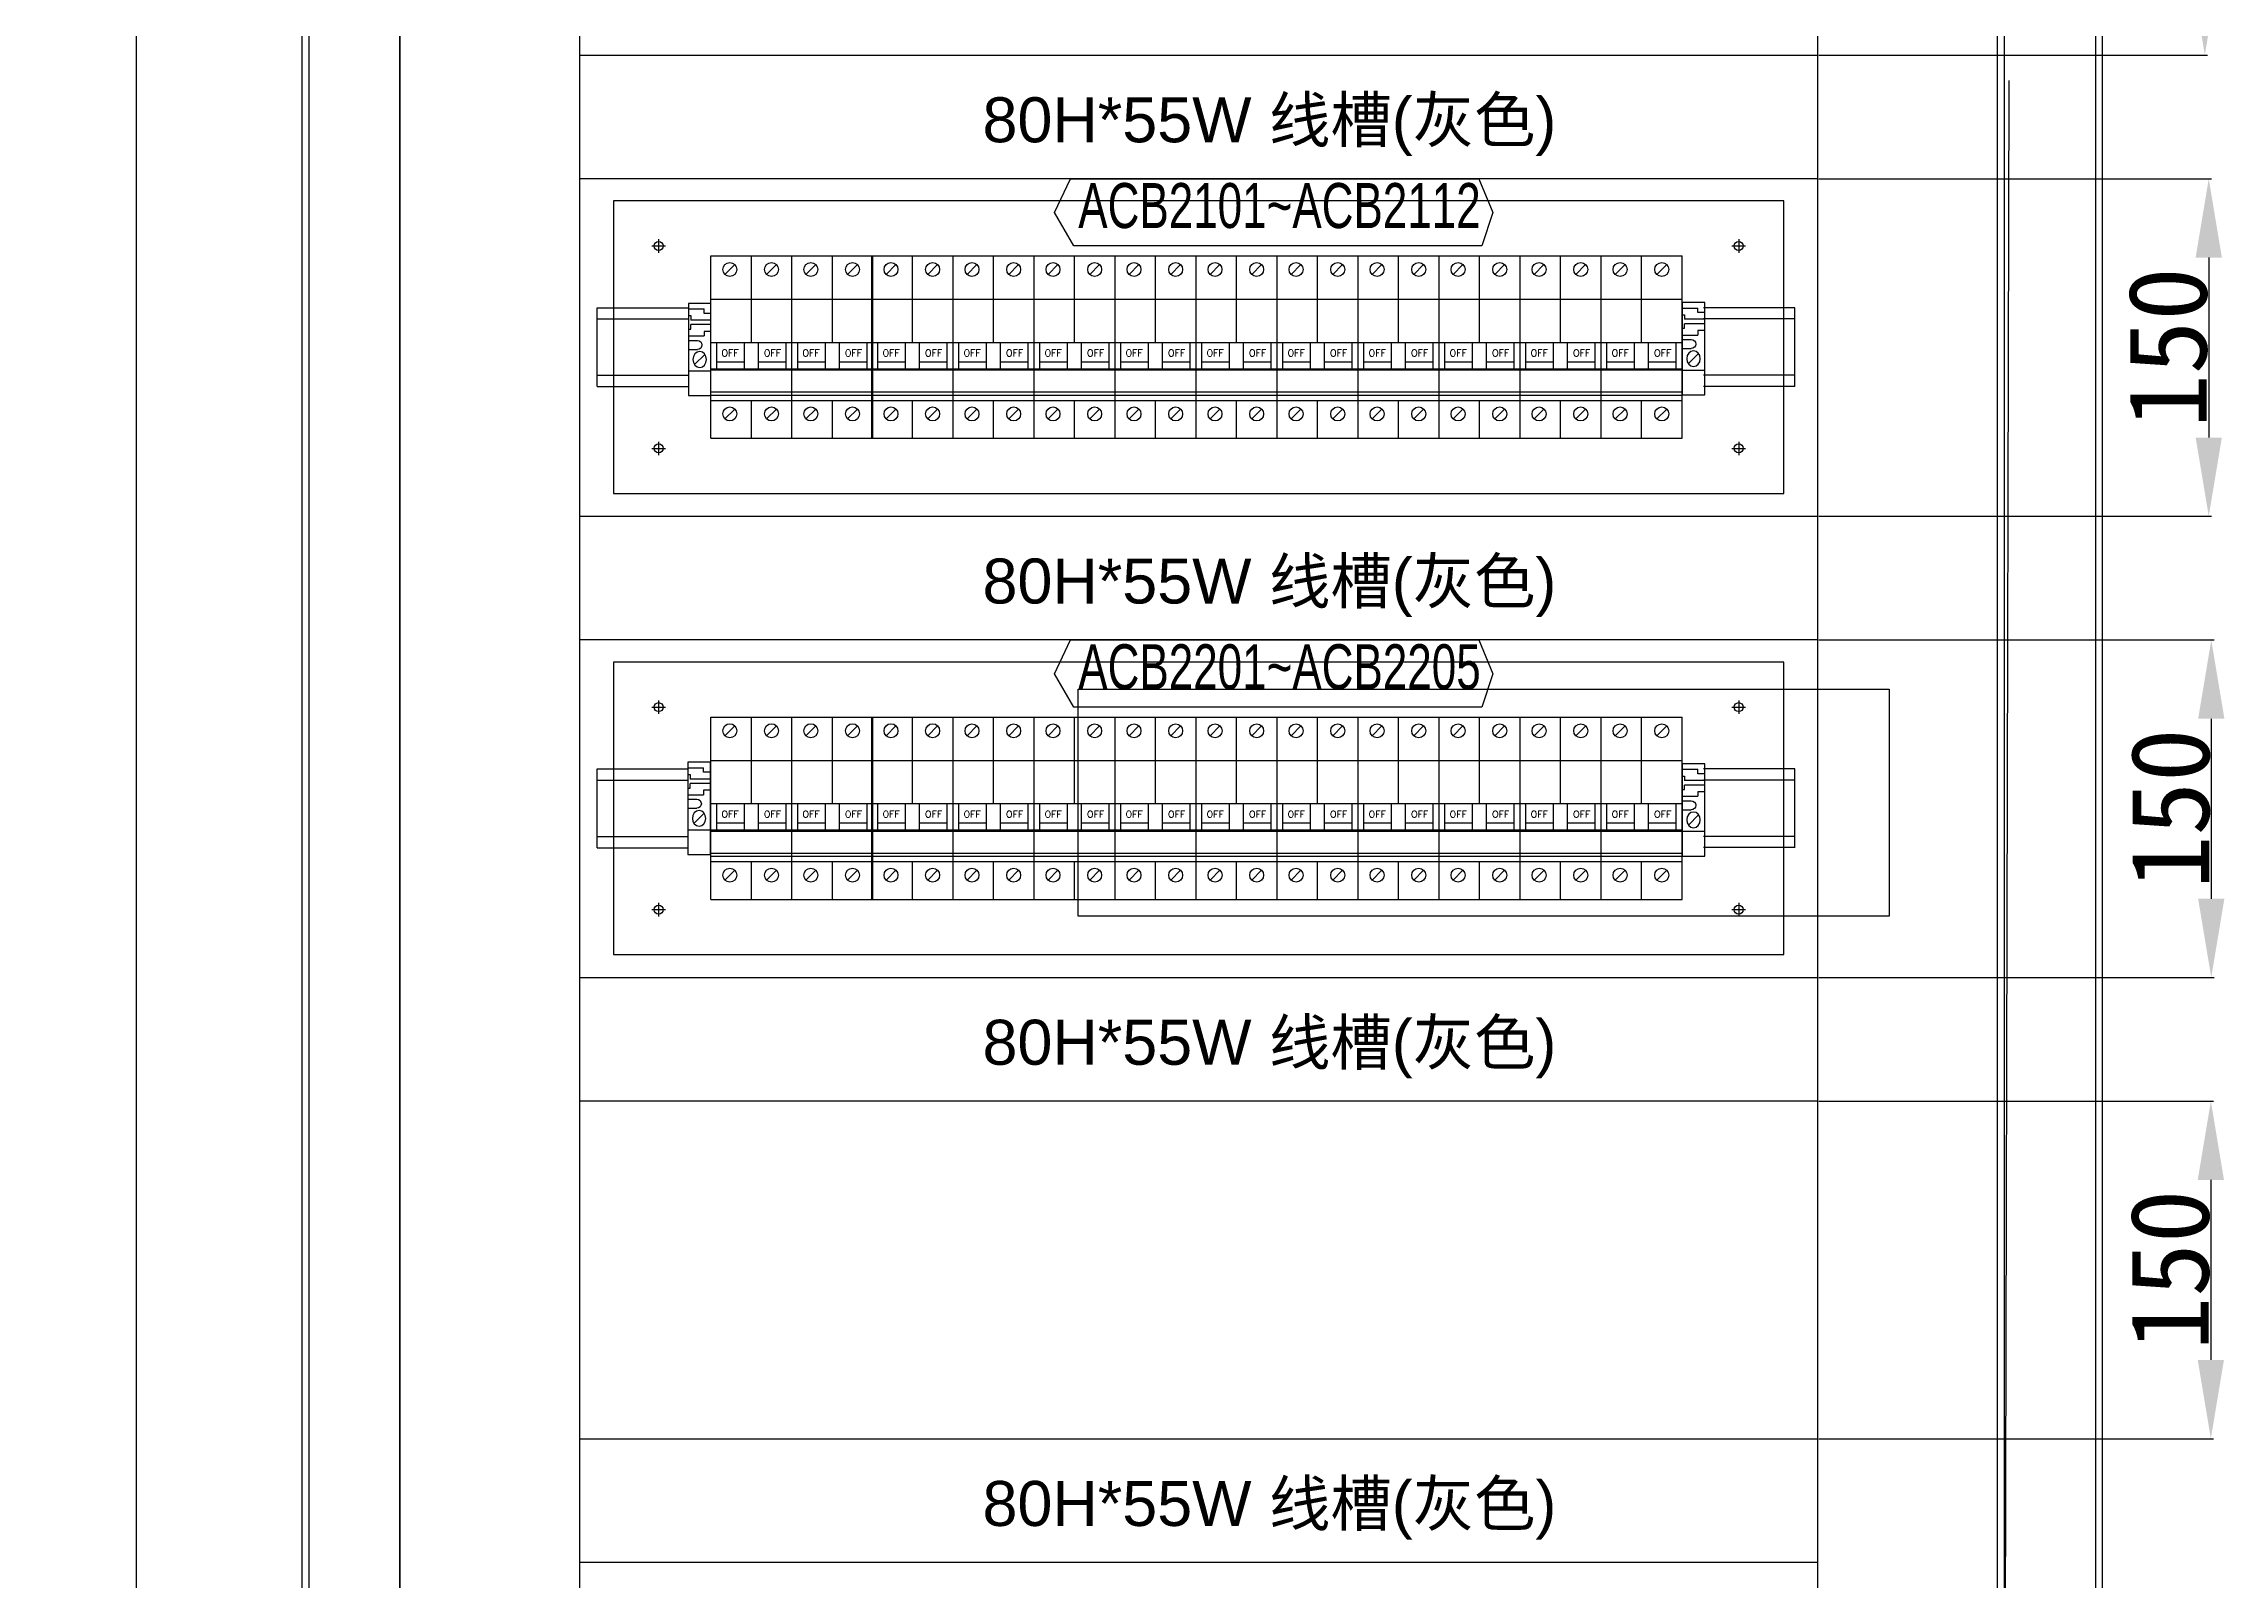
# Model space of a CAD drawing. Extents: x 81444 to 119867, y -54538 to -28747.
# Drawn here: x 87044 to 88013, y -49161 to -48478 of the extents above; entities that cross this region are included whole.
import ezdxf
from ezdxf.enums import TextEntityAlignment as Align
from ezdxf.lldxf.tags import DXFTag

# ---------------------------------------------------------------- set-up
doc = ezdxf.new("R2010")
doc.units = 0
doc.header["$LTSCALE"] = 100
doc.header["$MEASUREMENT"] = 0
for name, color, linetype in [('CABINET', 7, 'Continuous'), ('COMPONENT', 7, 'Continuous'), ('PSU', 12, 'Continuous'), ('TEXT', 7, 'Continuous')]:
    doc.layers.add(name, color=color, linetype=linetype)
doc.styles.add('HZ', font='arial.ttf', dxfattribs={"width": 0.7})
doc.styles.add('ROMANS', font='romans', dxfattribs={"width": 0.8, "height": 2})
doc.styles.get("Standard").update_dxf_attribs({"font": ''})
doc.styles.get('Standard').set_extended_font_data('SimSun')
tags = doc.linetypes.add('CENTER2', pattern=[1.125, 0.75, -0.125, 0.125, -0.125]).pattern_tags.tags
tags[10:11] = [DXFTag(74, 4), DXFTag(75, 0), DXFTag(340, '0'), DXFTag(46, 1.0), DXFTag(50, 0.0), DXFTag(44, 0.0), DXFTag(45, 0.0)]
tags[8:9] = [DXFTag(74, 4), DXFTag(75, 0), DXFTag(340, '0'), DXFTag(46, 1.0), DXFTag(50, 0.0), DXFTag(44, 0.0), DXFTag(45, 0.0)]
tags[6:7] = [DXFTag(74, 4), DXFTag(75, 0), DXFTag(340, '0'), DXFTag(46, 1.0), DXFTag(50, 0.0), DXFTag(44, 0.0), DXFTag(45, 0.0)]
tags[4:5] = [DXFTag(74, 4), DXFTag(75, 0), DXFTag(340, '0'), DXFTag(46, 1.0), DXFTag(50, 0.0), DXFTag(44, 0.0), DXFTag(45, 0.0)]
tags = doc.linetypes.add('HIDDEN', pattern=[0.375, 0.25, -0.125]).pattern_tags.tags
tags[6:7] = [DXFTag(74, 4), DXFTag(75, 0), DXFTag(340, '0'), DXFTag(46, 1.0), DXFTag(50, 0.0), DXFTag(44, 0.0), DXFTag(45, 0.0)]
tags[4:5] = [DXFTag(74, 4), DXFTag(75, 0), DXFTag(340, '0'), DXFTag(46, 1.0), DXFTag(50, 0.0), DXFTag(44, 0.0), DXFTag(45, 0.0)]
doc.dimstyles.new('ISO-25', dxfattribs={"dimtxt": 35, "dimasz": 35, "dimexe": 1.25, "dimexo": 0.625, "dimtad": 1, "dimtoh": 1, "dimdec": 0, "dimtxsty": 'Standard', "dimcen": 2.5, "dimadec": 0, "dimazin": 0, "dimtfac": 1, "dimtdec": 0, "dimtmove": 0, "dimatfit": 3, "dimfxl": 0, "dimarcsym": 0})

# ---------------------------------------------------------------- blocks, each defined once
blk = doc.blocks.new('2P空开')
at = {"layer": 'COMPONENT', "color": 6, "linetype": 'HIDDEN', "ltscale": 0.2}
for p, q in [((-11.76, -8.23), (-7.37, -3.86)), ((6.76, -8.23), (11.15, -3.86)), ((-11.76, -72.42), (-7.37, -68.04)), ((6.76, -72.42), (11.15, -68.04))]:
    blk.add_line(p, q, dxfattribs=at)
for centre in [(-9.56, -6.04), (8.95, -6.04), (-9.56, -70.23), (8.95, -70.23)]:
    blk.add_circle(centre, 3.1, dxfattribs=at)
at = {"layer": 'PSU', "linetype": 'HIDDEN', "ltscale": 0.2}
for p, q in [((-18, 0), (18, 0)), ((-18, -19.21), (-18, 0)), ((0, -19.21), (0, 0)), ((18, -19.21), (18, 0)), ((18, -81), (18, -19.21)), ((-18, -81), (-18, -64.21)), ((0, -81), (0, -64.21)), ((18, -81), (18, -67.23)), ((-18, -81), (18, -81))]:
    blk.add_line(p, q, dxfattribs=at)
at = {"layer": 'PSU'}
for p, q in [((-18, -19.21), (18, -19.21)), ((-18, -64.21), (-18, -19.21)), ((0, -38.43), (0, -19.21)), ((18, -64.21), (18, -19.21)), ((-18, -38.43), (0, -38.43)), ((-15.43, -50.11), (-15.43, -38.43)), ((-3.09, -50.11), (-3.09, -38.43)), ((0, -38.43), (18, -38.43)), ((3.09, -50.11), (3.09, -38.43)), ((15.43, -50.11), (15.43, -38.43)), ((-15.43, -47.02), (-3.09, -47.02)), ((3.09, -47.02), (15.43, -47.02)), ((-18, -50.11), (18, -50.11)), ((-18, -50.62), (18, -50.62)), ((-18, -60.46), (18, -60.46)), ((-18, -61.84), (18, -61.84)), ((-18, -64.21), (18, -64.21)), ((0, -64.21), (0, -64.21))]:
    blk.add_line(p, q, dxfattribs=at)
at = {"layer": 'TEXT', "style": 'ROMANS'}
for p in [(-9.48, -43.11), (9.37, -43.11)]:
    blk.add_text('OFF', height=3.086, dxfattribs=at).set_placement(p, align=Align.MIDDLE)
blk = doc.blocks.new('*D123')
at = {"color": 0, "lineweight": -2}
for p, q in [((87833.21, -48332.9), (88005.98, -48332.9)), ((88004.73, -48367.9), (88004.73, -48447.9)), ((87833.21, -48482.9), (88005.98, -48482.9))]:
    blk.add_line(p, q, dxfattribs=at)
at = {"color": 0}
for points in [[(88010.56, -48367.9), (87998.89, -48367.9), (88004.73, -48332.9)], [(87998.89, -48447.9), (88010.56, -48447.9), (88004.73, -48482.9)]]:
    blk.add_solid(points, dxfattribs=at)
at = {"layer": 'Defpoints', "color": 0}
for p in [(87832.59, -48332.9), (87832.59, -48482.9), (88004.73, -48482.9)]:
    blk.add_point(p, dxfattribs=at)
at = {"color": 0, "insert": (87986.6, -48407.9), "char_height": 35, "attachment_point": 5, "rotation": 90}
blk.add_mtext('150', dxfattribs=at)
blk = doc.blocks.new('*D124')
at = {"color": 0, "lineweight": -2}
for p, q in [((87833.21, -48537.9), (88007.71, -48537.9)), ((88006.46, -48572.9), (88006.46, -48652.9)), ((87833.21, -48687.9), (88007.71, -48687.9))]:
    blk.add_line(p, q, dxfattribs=at)
at = {"color": 0}
for points in [[(88012.3, -48572.9), (88000.63, -48572.9), (88006.46, -48537.9)], [(88000.63, -48652.9), (88012.3, -48652.9), (88006.46, -48687.9)]]:
    blk.add_solid(points, dxfattribs=at)
at = {"layer": 'Defpoints', "color": 0}
for p in [(87832.59, -48537.9), (87832.59, -48687.9), (88006.46, -48687.9)]:
    blk.add_point(p, dxfattribs=at)
at = {"color": 0, "insert": (87988.34, -48612.9), "char_height": 35, "attachment_point": 5, "rotation": 90}
blk.add_mtext('150', dxfattribs=at)
blk = doc.blocks.new('*D125')
at = {"color": 0, "lineweight": -2}
for p, q in [((87833.21, -48742.9), (88008.83, -48742.9)), ((88007.58, -48777.9), (88007.58, -48857.9)), ((87833.21, -48892.9), (88008.83, -48892.9))]:
    blk.add_line(p, q, dxfattribs=at)
at = {"color": 0}
for points in [[(88013.41, -48777.9), (88001.75, -48777.9), (88007.58, -48742.9)], [(88001.75, -48857.9), (88013.41, -48857.9), (88007.58, -48892.9)]]:
    blk.add_solid(points, dxfattribs=at)
at = {"layer": 'Defpoints', "color": 0}
for p in [(87832.59, -48742.9), (87832.59, -48892.9), (88007.58, -48892.9)]:
    blk.add_point(p, dxfattribs=at)
at = {"color": 0, "insert": (87989.46, -48817.9), "char_height": 35, "attachment_point": 5, "rotation": 90}
blk.add_mtext('150', dxfattribs=at)
blk = doc.blocks.new('*D126')
at = {"color": 0, "lineweight": -2}
for p, q in [((87833.21, -48947.9), (88008.65, -48947.9)), ((88007.4, -48982.9), (88007.4, -49062.9)), ((87833.21, -49097.9), (88008.65, -49097.9))]:
    blk.add_line(p, q, dxfattribs=at)
at = {"color": 0}
for points in [[(88013.23, -48982.9), (88001.57, -48982.9), (88007.4, -48947.9)], [(88001.57, -49062.9), (88013.23, -49062.9), (88007.4, -49097.9)]]:
    blk.add_solid(points, dxfattribs=at)
at = {"layer": 'Defpoints', "color": 0}
for p in [(87832.59, -48947.9), (87832.59, -49097.9), (88007.4, -49097.9)]:
    blk.add_point(p, dxfattribs=at)
at = {"color": 0, "insert": (87989.27, -49022.9), "char_height": 35, "attachment_point": 5, "rotation": 90}
blk.add_mtext('150', dxfattribs=at)
blk = doc.blocks.new('*D137')
at = {"color": 0, "lineweight": -2}
for p, q in [((87201.96, -47482.88), (87084.1, -47482.88)), ((87085.35, -47517.88), (87085.35, -49248.38)), ((87201.96, -49283.38), (87084.1, -49283.38))]:
    blk.add_line(p, q, dxfattribs=at)
at = {"color": 0}
for points in [[(87091.18, -47517.88), (87079.52, -47517.88), (87085.35, -47482.88)], [(87079.52, -49248.38), (87091.18, -49248.38), (87085.35, -49283.38)]]:
    blk.add_solid(points, dxfattribs=at)
at = {"layer": 'Defpoints', "color": 0}
for p in [(87202.59, -47482.88), (87085.35, -49283.38), (87202.59, -49283.38)]:
    blk.add_point(p, dxfattribs=at)
at = {"color": 0, "insert": (87067.23, -48383.13), "char_height": 35, "attachment_point": 5, "rotation": 90}
blk.add_mtext('1800', dxfattribs=at)
blk = doc.blocks.new('堵头')
at = {"color": 53}
for p, q in [((0, -41), (0, 0)), ((0, 0), (10, 0)), ((10, 0), (10, -41)), ((0, -11), (10, -11)), ((7.28, -18.33), (2.72, -13.78)), ((0, -20.55), (4, -20.55)), ((0, -24.55), (4, -24.55)), ((0, -26.55), (7, -26.55)), ((7, -28.55), (7, -26.55)), ((10, -28.55), (7, -28.55)), ((0, -29.55), (1, -29.55)), ((0, -35.55), (1, -35.55)), ((0, -38.55), (7, -38.55)), ((1, -29.55), (1, -31.55)), ((10, -31.55), (1, -31.55)), ((10, -33.55), (1, -33.55)), ((1, -35.55), (1, -33.55)), ((10, -36.55), (7, -36.55)), ((7, -36.55), (7, -38.55)), ((10, -41), (0, -41))]:
    blk.add_line(p, q, dxfattribs=at)
blk.add_arc((4, -22.55), 2, 270, 90, dxfattribs=at)
blk.add_ellipse((5, -16.05), major_axis=(0, -3.5), ratio=0.857143, start_param=4.712389, end_param=10.995574, dxfattribs=at)

msp = doc.modelspace()

# ---------------------------------------------------------------- linework, layer by layer
at = {"color": 7}
for p, q in [((87159.09, -49514.38), (87159.09, -47404.38)), ((87959.09, -47404.38), (87959.09, -49514.38)), ((87202.59, -49360.88), (87202.59, -47451.88)), ((87202.59, -47528.38), (87202.59, -49328.68)), ((87917.55, -48494.21), (87915.59, -49360.88))]:
    msp.add_line(p, q, dxfattribs=at)
at = {"color": 7, "linetype": 'HIDDEN'}
for p, q in [((87162.29, -49404.38), (87162.29, -47404.38)), ((87956.09, -47404.38), (87956.09, -49404.38))]:
    msp.add_line(p, q, dxfattribs=at)
msp.add_line((87915.59, -47451.88), (87915.59, -49404.38))
at = {"color": 4, "linetype": 'CENTER2'}
for p, q in [((87314.59, -48567.75, 63738.88), (87320.59, -48567.75, 63738.88)), ((87317.59, -48564.75, 63738.88), (87317.59, -48570.75, 63738.88)), ((87794.59, -48567.75, 63738.88), (87800.59, -48567.75, 63738.88)), ((87797.59, -48564.75, 63738.88), (87797.59, -48570.75, 63738.88)), ((87314.59, -48657.75, 63738.88), (87320.59, -48657.75, 63738.88)), ((87317.59, -48654.75, 63738.88), (87317.59, -48660.75, 63738.88)), ((87794.59, -48657.75, 63738.88), (87800.59, -48657.75, 63738.88)), ((87797.59, -48654.75, 63738.88), (87797.59, -48660.75, 63738.88)), ((87314.59, -48772.75, 63738.88), (87320.59, -48772.75, 63738.88)), ((87317.59, -48769.75, 63738.88), (87317.59, -48775.75, 63738.88)), ((87794.59, -48772.75, 63738.88), (87800.59, -48772.75, 63738.88)), ((87797.59, -48769.75, 63738.88), (87797.59, -48775.75, 63738.88)), ((87314.59, -48862.75, 63738.88), (87320.59, -48862.75, 63738.88)), ((87317.59, -48859.75, 63738.88), (87317.59, -48865.75, 63738.88)), ((87794.59, -48862.75, 63738.88), (87800.59, -48862.75, 63738.88)), ((87797.59, -48859.75, 63738.88), (87797.59, -48865.75, 63738.88))]:
    msp.add_line(p, q, dxfattribs=at)
at = {"linetype": 'CENTER2'}
for p, q in [((87317.5, -48567.75, 63738.88), (87317.68, -48567.75, 63738.88)), ((87317.59, -48567.84, 63738.88), (87317.59, -48567.66, 63738.88)), ((87797.5, -48567.75, 63738.88), (87797.68, -48567.75, 63738.88)), ((87797.59, -48567.84, 63738.88), (87797.59, -48567.66, 63738.88)), ((87317.5, -48657.75, 63738.88), (87317.68, -48657.75, 63738.88)), ((87317.59, -48657.84, 63738.88), (87317.59, -48657.66, 63738.88)), ((87797.5, -48657.75, 63738.88), (87797.68, -48657.75, 63738.88)), ((87797.59, -48657.84, 63738.88), (87797.59, -48657.66, 63738.88)), ((87317.5, -48772.75, 63738.88), (87317.68, -48772.75, 63738.88)), ((87317.59, -48772.84, 63738.88), (87317.59, -48772.66, 63738.88)), ((87797.5, -48772.75, 63738.88), (87797.68, -48772.75, 63738.88)), ((87797.59, -48772.84, 63738.88), (87797.59, -48772.66, 63738.88)), ((87317.5, -48862.75, 63738.88), (87317.68, -48862.75, 63738.88)), ((87317.59, -48862.84, 63738.88), (87317.59, -48862.66, 63738.88)), ((87797.5, -48862.75, 63738.88), (87797.68, -48862.75, 63738.88)), ((87797.59, -48862.84, 63738.88), (87797.59, -48862.66, 63738.88))]:
    msp.add_line(p, q, dxfattribs=at)
at = {"color": 6}
for p, q in [((87290.27, -48630.21, 63738.88), (87290.27, -48595.21, 63738.88)), ((87290.27, -48595.21, 63738.88), (87330.81, -48595.21, 63738.88)), ((87290.27, -48600.21, 63738.88), (87330.81, -48600.21, 63738.88)), ((87822.53, -48595.21, 63738.88), (87782, -48595.21, 63738.88)), ((87822.53, -48600.21, 63738.88), (87782, -48600.21, 63738.88)), ((87822.53, -48630.21, 63738.88), (87822.53, -48595.21, 63738.88)), ((87290.27, -48625.21, 63738.88), (87330.81, -48625.21, 63738.88)), ((87290.27, -48630.21, 63738.88), (87330.81, -48630.21, 63738.88)), ((87822.53, -48625.21, 63738.88), (87782, -48625.21, 63738.88)), ((87822.53, -48630.21, 63738.88), (87782, -48630.21, 63738.88)), ((87290.27, -48835.21, 63738.88), (87290.27, -48800.21, 63738.88)), ((87290.27, -48800.21, 63738.88), (87330.81, -48800.21, 63738.88)), ((87290.27, -48805.21, 63738.88), (87330.81, -48805.21, 63738.88)), ((87822.54, -48800.2, 63738.88), (87782, -48800.2, 63738.88)), ((87822.54, -48805.2, 63738.88), (87782, -48805.2, 63738.88)), ((87822.53, -48835.21, 63738.88), (87822.53, -48800.21, 63738.88)), ((87822.54, -48835.2, 63738.88), (87822.54, -48800.2, 63738.88)), ((87290.27, -48830.21, 63738.88), (87330.81, -48830.21, 63738.88)), ((87290.27, -48835.21, 63738.88), (87330.81, -48835.21, 63738.88)), ((87822.54, -48830.2, 63738.88), (87782, -48830.2, 63738.88)), ((87822.54, -48835.2, 63738.88), (87782, -48835.2, 63738.88))]:
    msp.add_line(p, q, dxfattribs=at)
for points in [[(87202.59, -49283.38), (87282.59, -49283.38), (87282.59, -47482.88), (87202.59, -47482.88)], [(87832.59, -49283.38), (87912.59, -49283.38), (87912.59, -47482.88), (87832.59, -47482.88)]]:
    msp.add_lwpolyline(points, close=True)
at = {"elevation": 63738.88}
for points in [[(87282.59, -48482.9), (87832.59, -48482.9), (87832.59, -48537.9), (87282.59, -48537.9)], [(87297.59, -48677.75), (87817.59, -48677.75), (87817.59, -48547.75), (87297.59, -48547.75)], [(87282.59, -48687.9), (87832.59, -48687.9), (87832.59, -48742.9), (87282.59, -48742.9)], [(87297.59, -48882.75), (87817.59, -48882.75), (87817.59, -48752.75), (87297.59, -48752.75)], [(87282.59, -48892.9), (87832.59, -48892.9), (87832.59, -48947.9), (87282.59, -48947.9)], [(87282.59, -49097.9), (87832.59, -49097.9), (87832.59, -49152.9), (87282.59, -49152.9)]]:
    msp.add_lwpolyline(points, close=True, dxfattribs=at)
at = {"color": 3, "elevation": 63738.88}
for points in [[(87500.68, -48537.9), (87682.03, -48537.9), (87688.37, -48552.9), (87683.4, -48567.7), (87502.05, -48567.7), (87493.56, -48552.9), (87500.68, -48537.9)], [(87500.68, -48742.9), (87682.03, -48742.9), (87688.37, -48757.9), (87683.4, -48772.7), (87502.05, -48772.7), (87493.56, -48757.9), (87500.68, -48742.9)]]:
    msp.add_lwpolyline(points, dxfattribs=at)
at = {"color": 1, "elevation": 63738.88}
msp.add_lwpolyline([(87504.07, -48764.8), (87864.42, -48764.8), (87864.42, -48865.67), (87504.07, -48865.67)], close=True, dxfattribs=at)
for centre in [(87317.59, -48567.75, 63738.88), (87797.59, -48567.75, 63738.88), (87317.59, -48657.75, 63738.88), (87797.59, -48657.75, 63738.88), (87317.59, -48772.75, 63738.88), (87797.59, -48772.75, 63738.88), (87317.59, -48862.75, 63738.88), (87797.59, -48862.75, 63738.88)]:
    msp.add_circle(centre, 2)

# ---------------------------------------------------------------- block references
at = {"xscale": -1, "rotation": 180}
for p in [(87330.85, -48634.28, 63738.88), (87772.46, -48633.92, 191216.62), (87330.56, -48838.25, 63738.88), (87772.47, -48838.91, 191216.62)]:
    msp.add_blockref('堵头', p, dxfattribs=at)
at = {"layer": 'CABINET'}
for p in [(87358.81, -48572.2, 63738.88), (87394.81, -48572.2, 63738.88), (87430.4, -48572.2, 63738.88), (87466.4, -48572.21, 63738.88), (87502.4, -48572.21, 63738.88), (87538.4, -48572.21, 63738.88), (87574.4, -48572.21, 63738.88), (87610.41, -48572.21, 63738.88), (87646.41, -48572.21, 63738.88), (87682.41, -48572.21, 63738.88), (87718.41, -48572.21, 63738.88), (87754.42, -48572.21, 63738.88), (87358.81, -48777.2, 63738.88), (87394.81, -48777.2, 63738.88), (87430.4, -48777.2, 63738.88), (87466.4, -48777.21, 63738.88), (87502.4, -48777.21, 63738.88), (87538.4, -48777.21, 63738.88), (87574.41, -48777.21, 63738.88), (87610.41, -48777.21, 63738.88), (87646.41, -48777.21, 63738.88), (87682.41, -48777.21, 63738.88), (87718.42, -48777.21, 63738.88), (87754.42, -48777.21, 63738.88)]:
    msp.add_blockref('2P空开', p, dxfattribs=at)

# ---------------------------------------------------------------- texts
at = {"lineweight": 0, "style": 'HZ'}
for p in [(87461.5, -48521.69), (87461.5, -48726.69), (87461.5, -48931.69), (87461.5, -49136.69)]:
    msp.add_text('80H*55W 线槽(灰色)', height=20, dxfattribs=at).set_placement(p)
at = {"color": 0, "style": 'HZ', "width": 0.7}
for s, p in [('ACB2101~ACB2112', (87593.49, -48559.8, 63738.88)), ('ACB2201~ACB2205', (87593.49, -48764.8, 63738.88))]:
    msp.add_text(s, height=20, dxfattribs=at).set_placement(p, align=Align.CENTER)

# ---------------------------------------------------------------- dimensions: what is measured, and where the dimension line sits
at = {"color": 3}
for base, p1, p2, picture, middle in [((87085.35111, -49283.3773), (87202.58566, -47482.87734), (87202.58566, -49283.3773), '*D137', (87067.22611, -48383.12732)), ((88004.73, -48482.9, 63738.88), (87832.59, -48332.9, 63738.88), (87832.59, -48482.9, 63738.88), '*D123', (87986.6, -48407.9, 63738.88)), ((88006.46, -48687.9, 63738.88), (87832.59, -48537.9, 63738.88), (87832.59, -48687.9, 63738.88), '*D124', (87988.34, -48612.9, 63738.88)), ((88007.58, -48892.9, 63738.88), (87832.59, -48742.9, 63738.88), (87832.59, -48892.9, 63738.88), '*D125', (87989.46, -48817.9, 63738.88)), ((88007.4, -49097.9, 63738.88), (87832.59, -48947.9, 63738.88), (87832.59, -49097.9, 63738.88), '*D126', (87989.27, -49022.9, 63738.88))]:
    dim = msp.add_linear_dim(base=base, p1=p1, p2=p2, angle=90, dimstyle='ISO-25', dxfattribs=at)
    dim.commit()
    dim.dimension.update_dxf_attribs({"geometry": picture, "text_midpoint": middle})

doc.saveas('drawing.dxf')
